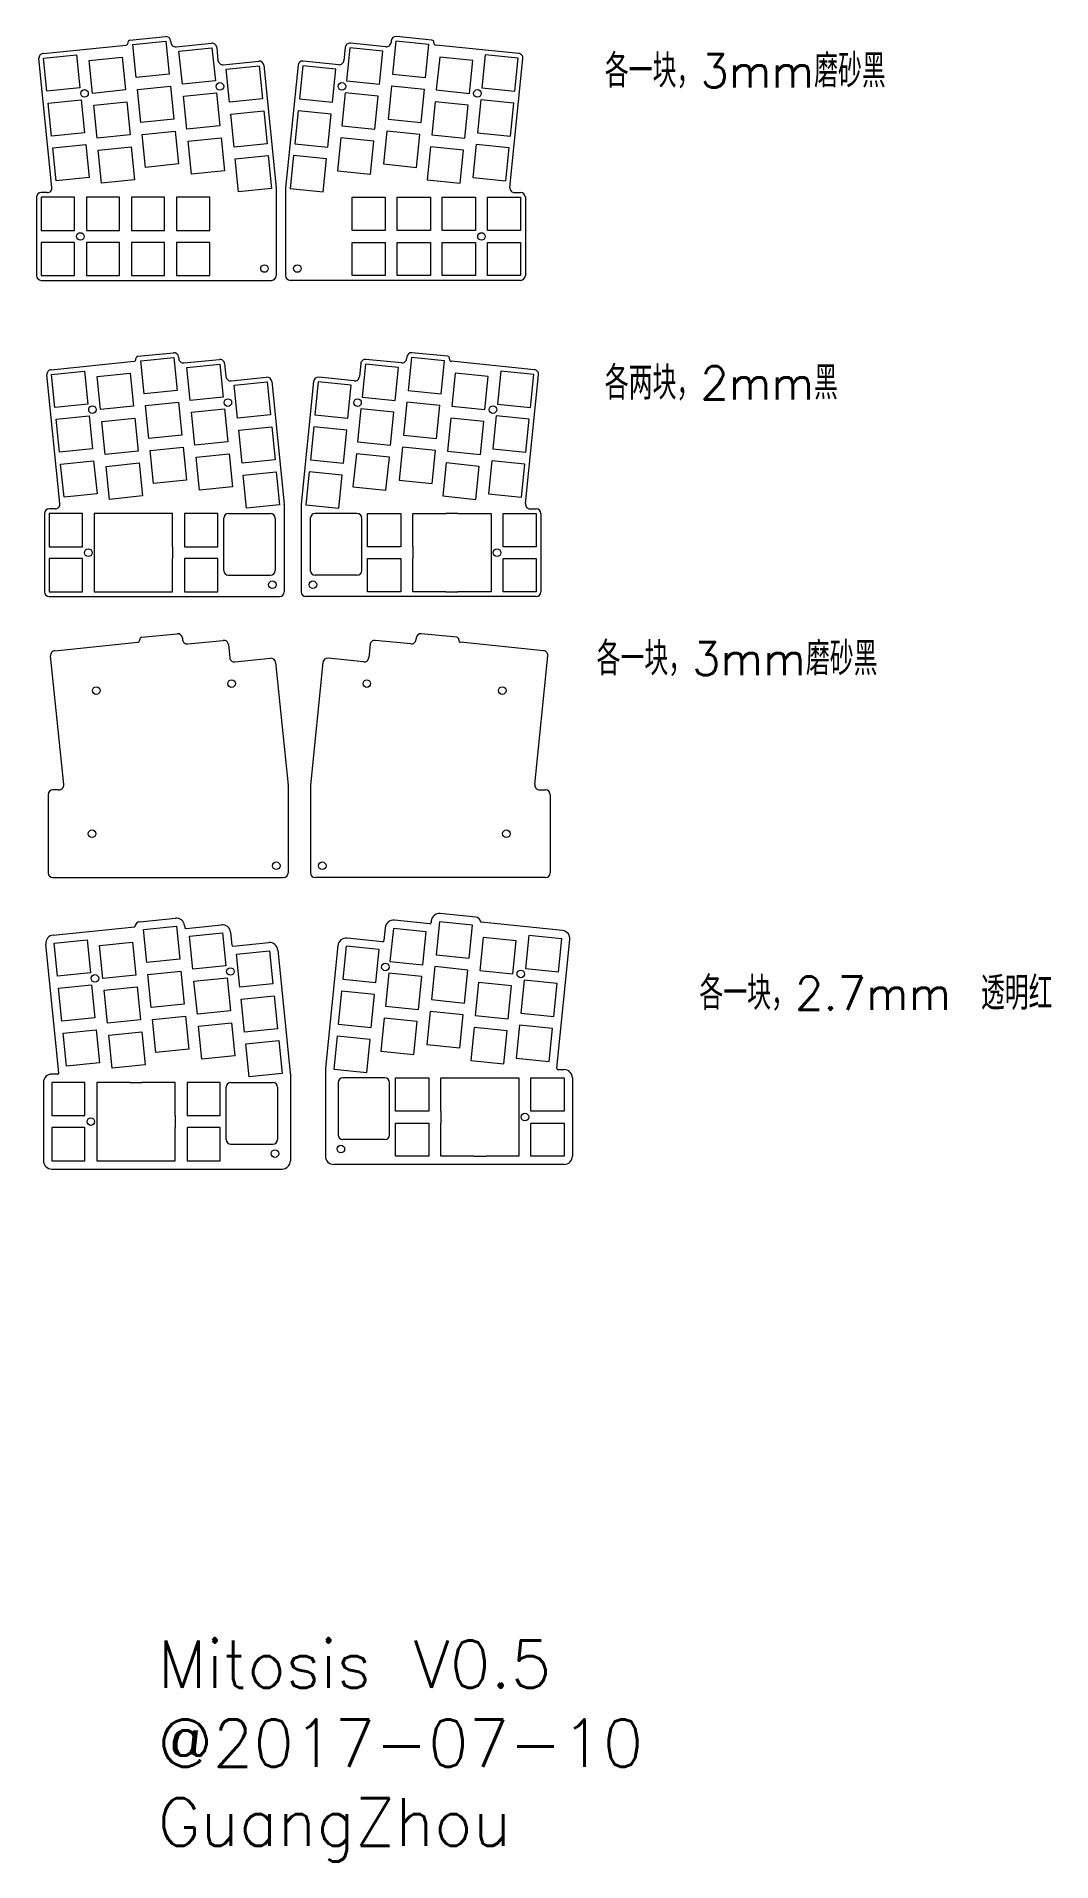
# Model space of a CAD drawing. Header units: inches. Extents: x 159 to 587, y -595 to 176.
import ezdxf

# ---------------------------------------------------------------- set-up
doc = ezdxf.new("R2010")
doc.units = ezdxf.units.IN
doc.header["$MEASUREMENT"] = 0
doc.layers.get('0').update_dxf_attribs({"lineweight": 18})
doc.layers.add('尺寸线层', color=3, linetype='Continuous', lineweight=18)
doc.styles.get("Standard").update_dxf_attribs({"font": 'txt.shx', "bigfont": 'gbcbig.shx'})

msp = doc.modelspace()

# ---------------------------------------------------------------- linework, layer by layer
at = {"color": 0}
for p, q in [((161.56, 168.4), (196.58, 171.95)), ((197.38, 172.94), (197.37, 173.05)), ((198.18, 174.03), (213.18, 175.56)), ((199.46, 172.16), (213.39, 173.58)), ((200.88, 158.23), (199.46, 172.16)), ((213.39, 173.58), (214.81, 159.65)), ((215.37, 173.77), (215.45, 173.01)), ((217.64, 171.22), (232.61, 172.74)), ((218.9, 169.35), (232.82, 170.76)), ((232.82, 170.76), (234.24, 156.84)), ((234.81, 170.96), (235.36, 165.46)), ((289.04, 170.96), (288.49, 165.46)), ((291.02, 170.76), (289.61, 156.84)), ((304.95, 169.35), (291.02, 170.76)), ((306.21, 171.22), (291.24, 172.74)), ((308.48, 173.77), (308.4, 173.01)), ((310.46, 173.58), (309.04, 159.65)), ((324.39, 172.16), (310.46, 173.58)), ((325.67, 174.03), (310.67, 175.56)), ((322.97, 158.23), (324.39, 172.16)), ((326.47, 172.94), (326.48, 173.05)), ((362.29, 168.4), (327.27, 171.95)), ((165.29, 111.88), (159.77, 166.21)), ((161.75, 166.42), (175.68, 167.83)), ((163.16, 152.49), (161.75, 166.42)), ((175.68, 167.83), (177.09, 153.9)), ((180.99, 165.5), (194.92, 166.91)), ((182.41, 151.57), (180.99, 165.5)), ((194.92, 166.91), (196.33, 152.99)), ((220.31, 155.42), (218.9, 169.35)), ((237.56, 163.67), (252.53, 165.19)), ((238.81, 161.8), (252.74, 163.21)), ((240.23, 147.87), (238.81, 161.8)), ((252.74, 163.21), (254.15, 149.29)), ((254.72, 163.41), (259.97, 111.68)), ((269.13, 163.41), (263.87, 111.68)), ((271.11, 163.21), (269.69, 149.29)), ((285.04, 161.8), (271.11, 163.21)), ((286.29, 163.67), (271.32, 165.19)), ((283.62, 147.87), (285.04, 161.8)), ((303.54, 155.42), (304.95, 169.35)), ((328.93, 166.91), (327.51, 152.99)), ((342.86, 165.5), (328.93, 166.91)), ((341.44, 151.57), (342.86, 165.5)), ((348.17, 167.83), (346.76, 153.9)), ((362.1, 166.42), (348.17, 167.83)), ((358.56, 111.88), (364.08, 166.21)), ((360.68, 152.49), (362.1, 166.42)), ((214.81, 159.65), (200.88, 158.23)), ((201.39, 153.21), (215.32, 154.63)), ((215.32, 154.63), (216.73, 140.7)), ((234.24, 156.84), (220.31, 155.42)), ((289.61, 156.84), (303.54, 155.42)), ((308.53, 154.63), (307.12, 140.7)), ((322.46, 153.21), (308.53, 154.63)), ((309.04, 159.65), (322.97, 158.23)), ((177.09, 153.9), (163.16, 152.49)), ((163.67, 147.46), (177.6, 148.88)), ((165.09, 133.54), (163.67, 147.46)), ((177.6, 148.88), (179.02, 134.95)), ((196.33, 152.99), (182.41, 151.57)), ((182.92, 146.55), (196.84, 147.96)), ((184.33, 132.62), (182.92, 146.55)), ((196.84, 147.96), (198.26, 134.03)), ((202.8, 139.28), (201.39, 153.21)), ((220.82, 150.4), (234.75, 151.81)), ((222.24, 136.47), (220.82, 150.4)), ((234.75, 151.81), (236.16, 137.88)), ((254.15, 149.29), (240.23, 147.87)), ((269.69, 149.29), (283.62, 147.87)), ((289.1, 151.81), (287.69, 137.88)), ((303.03, 150.4), (289.1, 151.81)), ((301.61, 136.47), (303.03, 150.4)), ((321.05, 139.28), (322.46, 153.21)), ((327, 147.96), (325.59, 134.03)), ((340.93, 146.55), (327, 147.96)), ((327.51, 152.99), (341.44, 151.57)), ((339.52, 132.62), (340.93, 146.55)), ((346.25, 148.88), (344.83, 134.95)), ((360.17, 147.46), (346.25, 148.88)), ((346.76, 153.9), (360.68, 152.49)), ((358.76, 133.54), (360.17, 147.46)), ((216.73, 140.7), (202.8, 139.28)), ((240.74, 142.85), (254.66, 144.26)), ((242.15, 128.92), (240.74, 142.85)), ((254.66, 144.26), (256.08, 130.33)), ((269.18, 144.26), (267.77, 130.33)), ((283.11, 142.85), (269.18, 144.26)), ((281.7, 128.92), (283.11, 142.85)), ((307.12, 140.7), (321.05, 139.28)), ((179.02, 134.95), (165.09, 133.54)), ((198.26, 134.03), (184.33, 132.62)), ((203.31, 134.26), (217.24, 135.67)), ((204.73, 120.33), (203.31, 134.26)), ((217.24, 135.67), (218.66, 121.75)), ((236.16, 137.88), (222.24, 136.47)), ((222.75, 131.45), (236.67, 132.86)), ((224.16, 117.52), (222.75, 131.45)), ((236.67, 132.86), (238.09, 118.93)), ((287.18, 132.86), (285.76, 118.93)), ((301.1, 131.45), (287.18, 132.86)), ((287.69, 137.88), (301.61, 136.47)), ((299.69, 117.52), (301.1, 131.45)), ((306.61, 135.67), (305.19, 121.75)), ((320.54, 134.26), (306.61, 135.67)), ((319.12, 120.33), (320.54, 134.26)), ((325.59, 134.03), (339.52, 132.62)), ((344.83, 134.95), (358.76, 133.54)), ((165.6, 128.51), (179.53, 129.93)), ((167.01, 114.58), (165.6, 128.51)), ((179.53, 129.93), (180.94, 116)), ((184.84, 127.59), (198.77, 129.01)), ((186.26, 113.67), (184.84, 127.59)), ((198.77, 129.01), (200.18, 115.08)), ((256.08, 130.33), (242.15, 128.92)), ((242.66, 123.89), (256.59, 125.31)), ((244.08, 109.97), (242.66, 123.89)), ((256.59, 125.31), (258, 111.38)), ((267.26, 125.31), (265.84, 111.38)), ((281.19, 123.89), (267.26, 125.31)), ((267.77, 130.33), (281.7, 128.92)), ((279.77, 109.97), (281.19, 123.89)), ((325.08, 129.01), (323.66, 115.08)), ((339.01, 127.59), (325.08, 129.01)), ((337.59, 113.67), (339.01, 127.59)), ((344.32, 129.93), (342.91, 116)), ((358.25, 128.51), (344.32, 129.93)), ((356.83, 114.58), (358.25, 128.51)), ((180.94, 116), (167.01, 114.58)), ((218.66, 121.75), (204.73, 120.33)), ((238.09, 118.93), (224.16, 117.52)), ((285.76, 118.93), (299.69, 117.52)), ((305.19, 121.75), (319.12, 120.33)), ((342.91, 116), (356.83, 114.58)), ((163.3, 109.68), (160.76, 109.68)), ((200.18, 115.08), (186.26, 113.67)), ((258, 111.38), (244.08, 109.97)), ((265.84, 111.38), (279.77, 109.97)), ((323.66, 115.08), (337.59, 113.67)), ((360.55, 109.68), (363.09, 109.68)), ((158.76, 107.68), (158.76, 74.63)), ((174.75, 107.68), (160.75, 107.68)), ((160.75, 107.68), (160.75, 93.68)), ((174.75, 93.68), (174.75, 107.68)), ((193.8, 107.68), (179.8, 107.68)), ((179.8, 107.68), (179.8, 93.68)), ((193.8, 93.68), (193.8, 107.68)), ((212.85, 107.68), (198.85, 107.68)), ((198.85, 107.68), (198.85, 93.68)), ((212.85, 93.68), (212.85, 107.68)), ((231.9, 107.68), (217.9, 107.68)), ((217.9, 107.68), (217.9, 93.68)), ((231.9, 93.68), (231.9, 107.68)), ((291.94, 107.68), (305.94, 107.68)), ((291.94, 93.68), (291.94, 107.68)), ((305.94, 107.68), (305.94, 93.68)), ((310.99, 107.68), (324.99, 107.68)), ((310.99, 93.68), (310.99, 107.68)), ((324.99, 107.68), (324.99, 93.68)), ((330.04, 107.68), (344.04, 107.68)), ((330.04, 93.68), (330.04, 107.68)), ((344.04, 107.68), (344.04, 93.68)), ((349.09, 107.68), (363.09, 107.68)), ((349.09, 93.68), (349.09, 107.68)), ((363.09, 107.68), (363.09, 93.68)), ((365.09, 107.68), (365.09, 74.63)), ((160.75, 93.68), (174.75, 93.68)), ((179.8, 93.68), (193.8, 93.68)), ((198.85, 93.68), (212.85, 93.68)), ((217.9, 93.68), (231.9, 93.68)), ((305.94, 93.68), (291.94, 93.68)), ((324.99, 93.68), (310.99, 93.68)), ((344.04, 93.68), (330.04, 93.68)), ((363.09, 93.68), (349.09, 93.68)), ((174.75, 88.63), (160.75, 88.63)), ((160.75, 88.63), (160.75, 74.63)), ((174.75, 74.63), (174.75, 88.63)), ((193.8, 88.63), (179.8, 88.63)), ((179.8, 88.63), (179.8, 74.63)), ((193.8, 74.63), (193.8, 88.63)), ((212.85, 88.63), (198.85, 88.63)), ((198.85, 88.63), (198.85, 74.63)), ((212.85, 74.63), (212.85, 88.63)), ((231.9, 88.63), (217.9, 88.63)), ((217.9, 88.63), (217.9, 74.63)), ((231.9, 74.63), (231.9, 88.63)), ((291.94, 88.63), (305.94, 88.63)), ((291.94, 74.63), (291.94, 88.63)), ((305.94, 88.63), (305.94, 74.63)), ((310.99, 88.63), (324.99, 88.63)), ((310.99, 74.63), (310.99, 88.63)), ((324.99, 88.63), (324.99, 74.63)), ((330.04, 88.63), (344.04, 88.63)), ((330.04, 74.63), (330.04, 88.63)), ((344.04, 88.63), (344.04, 74.63)), ((349.09, 88.63), (363.09, 88.63)), ((349.09, 74.63), (349.09, 88.63)), ((363.09, 88.63), (363.09, 74.63)), ((160.75, 74.63), (174.75, 74.63)), ((160.76, 72.63), (257.98, 72.63)), ((179.8, 74.63), (193.8, 74.63)), ((198.85, 74.63), (212.85, 74.63)), ((217.9, 74.63), (231.9, 74.63)), ((363.09, 72.63), (265.86, 72.63)), ((305.94, 74.63), (291.94, 74.63)), ((324.99, 74.63), (310.99, 74.63)), ((344.04, 74.63), (330.04, 74.63)), ((363.09, 74.63), (349.09, 74.63)), ((200.74, 39.47), (200.73, 39.58)), ((201.53, 40.57), (216.53, 42.09)), ((202.82, 38.7), (216.74, 40.11)), ((204.23, 24.77), (202.82, 38.7)), ((216.74, 40.11), (218.16, 26.18)), ((218.72, 40.3), (218.8, 39.54)), ((220.99, 37.76), (235.97, 39.28)), ((312.78, 37.76), (297.81, 39.28)), ((315.05, 40.3), (314.98, 39.54)), ((317.03, 40.11), (315.62, 26.18)), ((330.96, 38.7), (317.03, 40.11)), ((332.25, 40.57), (317.24, 42.09)), ((329.55, 24.77), (330.96, 38.7)), ((333.04, 39.47), (333.05, 39.58)), ((168.64, -21.59), (163.12, 32.74)), ((164.91, 34.93), (199.93, 38.49)), ((165.1, 32.95), (179.03, 34.37)), ((166.52, 19.02), (165.1, 32.95)), ((179.03, 34.37), (180.45, 20.44)), ((184.34, 32.03), (198.27, 33.45)), ((185.76, 18.1), (184.34, 32.03)), ((198.27, 33.45), (199.69, 19.52)), ((222.25, 35.88), (236.18, 37.3)), ((223.66, 21.95), (222.25, 35.88)), ((236.18, 37.3), (237.59, 23.37)), ((238.16, 37.49), (238.72, 31.99)), ((240.91, 30.21), (255.88, 31.73)), ((292.87, 30.21), (277.9, 31.73)), ((295.62, 37.49), (295.06, 31.99)), ((297.6, 37.3), (296.18, 23.37)), ((311.53, 35.88), (297.6, 37.3)), ((310.11, 21.95), (311.53, 35.88)), ((368.87, 34.93), (333.84, 38.49)), ((335.5, 33.45), (334.09, 19.52)), ((349.43, 32.03), (335.5, 33.45)), ((348.02, 18.1), (349.43, 32.03)), ((354.74, 34.37), (353.33, 20.44)), ((368.67, 32.95), (354.74, 34.37)), ((365.13, -21.59), (370.65, 32.74)), ((367.26, 19.02), (368.67, 32.95)), ((218.16, 26.18), (204.23, 24.77)), ((237.59, 23.37), (223.66, 21.95)), ((242.16, 28.33), (256.09, 29.75)), ((243.58, 14.4), (242.16, 28.33)), ((256.09, 29.75), (257.51, 15.82)), ((258.07, 29.94), (263.33, -21.78)), ((275.7, 29.94), (270.45, -21.78)), ((277.68, 29.75), (276.27, 15.82)), ((291.61, 28.33), (277.68, 29.75)), ((290.2, 14.4), (291.61, 28.33)), ((296.18, 23.37), (310.11, 21.95)), ((315.62, 26.18), (329.55, 24.77)), ((180.45, 20.44), (166.52, 19.02)), ((167.03, 14), (180.96, 15.41)), ((180.96, 15.41), (182.37, 1.49)), ((199.69, 19.52), (185.76, 18.1)), ((204.74, 19.74), (218.67, 21.16)), ((206.16, 5.82), (204.74, 19.74)), ((218.67, 21.16), (220.08, 7.23)), ((224.17, 16.93), (238.1, 18.35)), ((225.59, 3), (224.17, 16.93)), ((238.1, 18.35), (239.52, 4.42)), ((257.51, 15.82), (243.58, 14.4)), ((276.27, 15.82), (290.2, 14.4)), ((295.67, 18.35), (294.26, 4.42)), ((309.6, 16.93), (295.67, 18.35)), ((308.19, 3), (309.6, 16.93)), ((315.11, 21.16), (313.69, 7.23)), ((329.04, 19.74), (315.11, 21.16)), ((327.62, 5.82), (329.04, 19.74)), ((334.09, 19.52), (348.02, 18.1)), ((352.82, 15.41), (351.41, 1.49)), ((366.75, 14), (352.82, 15.41)), ((353.33, 20.44), (367.26, 19.02)), ((168.44, 0.07), (167.03, 14)), ((186.27, 13.08), (200.2, 14.5)), ((187.68, -0.85), (186.27, 13.08)), ((200.2, 14.5), (201.61, 0.57)), ((244.09, 9.38), (258.02, 10.8)), ((245.5, -4.55), (244.09, 9.38)), ((258.02, 10.8), (259.43, -3.13)), ((275.76, 10.8), (274.34, -3.13)), ((289.69, 9.38), (275.76, 10.8)), ((288.27, -4.55), (289.69, 9.38)), ((333.58, 14.5), (332.16, 0.57)), ((347.51, 13.08), (333.58, 14.5)), ((346.09, -0.85), (347.51, 13.08)), ((365.33, 0.07), (366.75, 14)), ((182.37, 1.49), (168.44, 0.07)), ((201.61, 0.57), (187.68, -0.85)), ((220.08, 7.23), (206.16, 5.82)), ((206.67, 0.79), (220.6, 2.21)), ((208.08, -13.14), (206.67, 0.79)), ((220.6, 2.21), (222.01, -11.72)), ((239.52, 4.42), (225.59, 3)), ((294.26, 4.42), (308.19, 3)), ((313.18, 2.21), (311.77, -11.72)), ((327.11, 0.79), (313.18, 2.21)), ((313.69, 7.23), (327.62, 5.82)), ((325.7, -13.14), (327.11, 0.79)), ((332.16, 0.57), (346.09, -0.85)), ((351.41, 1.49), (365.33, 0.07)), ((168.95, -4.95), (182.88, -3.54)), ((170.37, -18.88), (168.95, -4.95)), ((182.88, -3.54), (184.3, -17.47)), ((188.19, -5.87), (202.12, -4.46)), ((189.61, -19.8), (188.19, -5.87)), ((202.12, -4.46), (203.54, -18.38)), ((226.1, -2.02), (240.03, -0.61)), ((227.51, -15.95), (226.1, -2.02)), ((240.03, -0.61), (241.44, -14.54)), ((259.43, -3.13), (245.5, -4.55)), ((274.34, -3.13), (288.27, -4.55)), ((293.75, -0.61), (292.33, -14.54)), ((307.68, -2.02), (293.75, -0.61)), ((306.26, -15.95), (307.68, -2.02)), ((331.65, -4.46), (330.24, -18.38)), ((345.58, -5.87), (331.65, -4.46)), ((344.17, -19.8), (345.58, -5.87)), ((350.9, -3.54), (349.48, -17.47)), ((364.82, -4.95), (350.9, -3.54)), ((363.41, -18.88), (364.82, -4.95)), ((222.01, -11.72), (208.08, -13.14)), ((241.44, -14.54), (227.51, -15.95)), ((246.01, -9.57), (259.94, -8.16)), ((247.43, -23.5), (246.01, -9.57)), ((259.94, -8.16), (261.36, -22.09)), ((273.83, -8.16), (272.42, -22.09)), ((287.76, -9.57), (273.83, -8.16)), ((286.35, -23.5), (287.76, -9.57)), ((292.33, -14.54), (306.26, -15.95)), ((311.77, -11.72), (325.7, -13.14)), ((184.3, -17.47), (170.37, -18.88)), ((203.54, -18.38), (189.61, -19.8)), ((261.36, -22.09), (247.43, -23.5)), ((272.42, -22.09), (286.35, -23.5)), ((330.24, -18.38), (344.17, -19.8)), ((349.48, -17.47), (363.41, -18.88)), ((162.11, -25.79), (162.11, -58.84)), ((166.65, -23.79), (164.11, -23.79)), ((178.11, -25.79), (164.11, -25.79)), ((164.11, -25.79), (164.11, -39.79)), ((178.11, -39.79), (178.11, -25.79)), ((197.16, -25.79), (183.16, -25.79)), ((183.16, -25.79), (183.16, -39.79)), ((216.21, -25.79), (202.21, -25.79)), ((216.21, -39.79), (216.21, -25.79)), ((235.26, -25.79), (221.26, -25.79)), ((221.26, -25.79), (221.26, -39.79)), ((235.26, -39.79), (235.26, -25.79)), ((237.76, -49.84), (237.76, -27.79)), ((296.02, -49.84), (296.02, -27.79)), ((298.52, -25.79), (312.52, -25.79)), ((298.52, -39.79), (298.52, -25.79)), ((312.52, -25.79), (312.52, -39.79)), ((317.57, -25.79), (331.57, -25.79)), ((317.57, -39.79), (317.57, -25.79)), ((336.62, -25.79), (350.62, -25.79)), ((350.62, -25.79), (350.62, -39.79)), ((355.67, -25.79), (369.67, -25.79)), ((355.67, -39.79), (355.67, -25.79)), ((367.12, -23.79), (369.66, -23.79)), ((369.67, -25.79), (369.67, -39.79)), ((371.66, -25.79), (371.66, -58.84)), ((164.11, -39.79), (178.11, -39.79)), ((178.11, -44.84), (164.11, -44.84)), ((164.11, -44.84), (164.11, -58.84)), ((178.11, -58.84), (178.11, -44.84)), ((183.16, -44.84), (183.16, -58.84)), ((216.21, -58.84), (216.21, -44.84)), ((221.26, -39.79), (235.26, -39.79)), ((235.26, -44.84), (221.26, -44.84)), ((221.26, -44.84), (221.26, -58.84)), ((235.26, -58.84), (235.26, -44.84)), ((312.52, -39.79), (298.52, -39.79)), ((298.52, -44.84), (312.52, -44.84)), ((298.52, -58.84), (298.52, -44.84)), ((312.52, -44.84), (312.52, -58.84)), ((317.57, -58.84), (317.57, -44.84)), ((350.62, -44.84), (350.62, -58.84)), ((369.67, -39.79), (355.67, -39.79)), ((355.67, -44.84), (369.67, -44.84)), ((355.67, -58.84), (355.67, -44.84)), ((369.67, -44.84), (369.67, -58.84)), ((164.11, -58.84), (178.11, -58.84)), ((164.11, -60.84), (261.34, -60.84)), ((183.16, -58.84), (197.16, -58.84)), ((202.21, -58.84), (216.21, -58.84)), ((221.26, -58.84), (235.26, -58.84)), ((369.66, -60.84), (272.44, -60.84)), ((312.52, -58.84), (298.52, -58.84)), ((331.57, -58.84), (317.57, -58.84)), ((350.62, -58.84), (336.62, -58.84)), ((369.67, -58.84), (355.67, -58.84)), ((203.12, -78.04), (218.12, -76.52)), ((336.18, -78.04), (321.17, -76.52)), ((166.5, -83.68), (201.52, -80.12)), ((202.32, -79.14), (202.31, -79.03)), ((220.31, -78.31), (220.39, -79.07)), ((222.58, -80.86), (237.55, -79.33)), ((239.75, -81.12), (240.3, -86.62)), ((299.55, -81.12), (298.99, -86.62)), ((316.71, -80.86), (301.74, -79.33)), ((318.98, -78.31), (318.9, -79.07)), ((336.97, -79.14), (336.98, -79.03)), ((372.79, -83.68), (337.77, -80.12)), ((170.23, -140.2), (164.71, -85.87)), ((242.5, -88.41), (257.47, -86.88)), ((259.66, -88.67), (264.92, -140.39)), ((279.63, -88.67), (274.38, -140.39)), ((296.8, -88.41), (281.83, -86.88)), ((369.06, -140.2), (374.58, -85.87)), ((163.7, -144.4), (163.7, -177.45)), ((168.24, -142.4), (165.7, -142.4)), ((371.05, -142.4), (373.59, -142.4)), ((375.59, -144.4), (375.59, -177.45)), ((165.7, -179.45), (262.93, -179.45)), ((373.59, -179.45), (276.37, -179.45)), ((165.82, -203.71), (200.22, -200.22)), ((202.43, -198.07), (217.43, -196.55)), ((203.87, -201.43), (217.8, -200.02)), ((217.8, -200.02), (219.22, -213.94)), ((221.26, -199.68), (221.34, -200.44)), ((221.89, -200.89), (236.81, -199.37)), ((324.71, -198.97), (309.79, -197.46)), ((325.34, -197.77), (325.26, -198.53)), ((328.8, -198.1), (327.38, -212.03)), ((342.73, -199.52), (328.8, -198.1)), ((344.17, -196.16), (329.17, -194.64)), ((341.31, -213.44), (342.73, -199.52)), ((380.78, -201.79), (346.38, -198.3)), ((168.21, -261.87), (162.69, -207.54)), ((166.16, -207.17), (180.09, -205.76)), ((167.58, -221.1), (166.16, -207.17)), ((180.09, -205.76), (181.5, -219.69)), ((185.4, -208.09), (199.33, -206.68)), ((199.33, -206.68), (200.75, -220.61)), ((205.29, -215.36), (203.87, -201.43)), ((223.31, -204.24), (237.24, -202.83)), ((224.72, -218.17), (223.31, -204.24)), ((237.24, -202.83), (238.65, -216.76)), ((240.7, -202.54), (241.26, -207.99)), ((241.8, -208.44), (256.78, -206.92)), ((304.8, -206.52), (289.82, -205)), ((305.9, -200.63), (305.34, -206.08)), ((309.37, -200.91), (307.95, -214.84)), ((323.29, -202.33), (309.37, -200.91)), ((321.88, -216.26), (323.29, -202.33)), ((347.27, -204.76), (345.86, -218.69)), ((361.2, -206.18), (347.27, -204.76)), ((359.78, -220.11), (361.2, -206.18)), ((366.51, -203.85), (365.1, -217.77)), ((380.44, -205.26), (366.51, -203.85)), ((378.39, -259.95), (383.91, -205.63)), ((379.02, -219.19), (380.44, -205.26)), ((186.82, -222.02), (185.4, -208.09)), ((219.22, -213.94), (205.29, -215.36)), ((243.22, -211.79), (257.15, -210.38)), ((244.64, -225.72), (243.22, -211.79)), ((257.15, -210.38), (258.57, -224.31)), ((260.61, -210.04), (265.87, -261.83)), ((285.99, -208.13), (280.73, -259.92)), ((289.45, -208.46), (288.04, -222.39)), ((303.38, -209.88), (289.45, -208.46)), ((301.96, -223.81), (303.38, -209.88)), ((307.95, -214.84), (321.88, -216.26)), ((327.38, -212.03), (341.31, -213.44)), ((181.5, -219.69), (167.58, -221.1)), ((200.75, -220.61), (186.82, -222.02)), ((205.8, -220.38), (219.73, -218.97)), ((207.21, -234.31), (205.8, -220.38)), ((219.73, -218.97), (221.14, -232.9)), ((238.65, -216.76), (224.72, -218.17)), ((225.23, -223.2), (239.16, -221.78)), ((226.65, -237.12), (225.23, -223.2)), ((239.16, -221.78), (240.58, -235.71)), ((288.04, -222.39), (301.96, -223.81)), ((307.44, -219.87), (306.03, -233.8)), ((321.37, -221.28), (307.44, -219.87)), ((319.95, -235.21), (321.37, -221.28)), ((326.87, -217.05), (325.46, -230.98)), ((340.8, -218.47), (326.87, -217.05)), ((339.39, -232.4), (340.8, -218.47)), ((345.86, -218.69), (359.78, -220.11)), ((364.59, -222.8), (363.17, -236.73)), ((378.51, -224.21), (364.59, -222.8)), ((365.1, -217.77), (379.02, -219.19)), ((168.09, -226.13), (182.01, -224.71)), ((169.5, -240.06), (168.09, -226.13)), ((182.01, -224.71), (183.43, -238.64)), ((187.33, -227.04), (201.26, -225.63)), ((188.74, -240.97), (187.33, -227.04)), ((201.26, -225.63), (202.67, -239.56)), ((258.57, -224.31), (244.64, -225.72)), ((245.15, -230.75), (259.08, -229.33)), ((246.56, -244.68), (245.15, -230.75)), ((259.08, -229.33), (260.49, -243.26)), ((287.53, -227.42), (286.11, -241.35)), ((301.45, -228.83), (287.53, -227.42)), ((300.04, -242.76), (301.45, -228.83)), ((325.46, -230.98), (339.39, -232.4)), ((345.35, -223.72), (343.93, -237.65)), ((359.27, -225.13), (345.35, -223.72)), ((357.86, -239.06), (359.27, -225.13)), ((377.1, -238.14), (378.51, -224.21)), ((183.43, -238.64), (169.5, -240.06)), ((221.14, -232.9), (207.21, -234.31)), ((207.72, -239.34), (221.65, -237.92)), ((221.65, -237.92), (223.07, -251.85)), ((240.58, -235.71), (226.65, -237.12)), ((306.03, -233.8), (319.95, -235.21)), ((324.95, -236.01), (323.53, -249.93)), ((338.88, -237.42), (324.95, -236.01)), ((337.46, -251.35), (338.88, -237.42)), ((343.93, -237.65), (357.86, -239.06)), ((363.17, -236.73), (377.1, -238.14)), ((170.01, -245.08), (183.94, -243.67)), ((171.43, -259.01), (170.01, -245.08)), ((183.94, -243.67), (185.35, -257.59)), ((202.67, -239.56), (188.74, -240.97)), ((189.25, -246), (203.18, -244.58)), ((190.67, -259.93), (189.25, -246)), ((203.18, -244.58), (204.6, -258.51)), ((209.14, -253.26), (207.72, -239.34)), ((227.16, -242.15), (241.09, -240.73)), ((228.57, -256.08), (227.16, -242.15)), ((241.09, -240.73), (242.5, -254.66)), ((260.49, -243.26), (246.56, -244.68)), ((285.6, -246.37), (284.19, -260.3)), ((299.53, -247.79), (285.6, -246.37)), ((286.11, -241.35), (300.04, -242.76)), ((305.52, -238.82), (304.1, -252.75)), ((319.44, -240.23), (305.52, -238.82)), ((318.03, -254.16), (319.44, -240.23)), ((343.42, -242.67), (342.01, -256.6)), ((357.35, -244.08), (343.42, -242.67)), ((355.93, -258.01), (357.35, -244.08)), ((362.66, -241.75), (361.25, -255.68)), ((376.59, -243.17), (362.66, -241.75)), ((375.17, -257.09), (376.59, -243.17)), ((223.07, -251.85), (209.14, -253.26)), ((247.07, -249.7), (261, -248.28)), ((248.49, -263.63), (247.07, -249.7)), ((261, -248.28), (262.42, -262.21)), ((298.11, -261.71), (299.53, -247.79)), ((304.1, -252.75), (318.03, -254.16)), ((323.53, -249.93), (337.46, -251.35)), ((185.35, -257.59), (171.43, -259.01)), ((204.6, -258.51), (190.67, -259.93)), ((242.5, -254.66), (228.57, -256.08)), ((284.19, -260.3), (298.11, -261.71)), ((342.01, -256.6), (355.93, -258.01)), ((361.25, -255.68), (375.17, -257.09)), ((378.89, -260.5), (381.43, -260.5)), ((161.67, -265.92), (161.67, -298.97)), ((167.72, -262.42), (165.17, -262.42)), ((179.17, -265.92), (165.17, -265.92)), ((165.17, -265.92), (165.17, -279.92)), ((179.17, -279.92), (179.17, -265.92)), ((198.22, -265.92), (184.22, -265.92)), ((184.22, -265.92), (184.22, -279.92)), ((217.27, -265.92), (203.27, -265.92)), ((217.27, -279.92), (217.27, -265.92)), ((236.32, -265.92), (222.32, -265.92)), ((222.32, -265.92), (222.32, -279.92)), ((236.32, -279.92), (236.32, -265.92)), ((238.82, -289.97), (238.82, -267.92)), ((262.42, -262.21), (248.49, -263.63)), ((307.79, -288.05), (307.79, -266)), ((310.29, -264), (324.28, -264)), ((310.29, -278), (310.29, -264)), ((324.28, -264), (324.28, -278)), ((329.34, -264), (343.33, -264)), ((329.34, -278), (329.34, -264)), ((348.39, -264), (362.38, -264)), ((362.38, -264), (362.38, -278)), ((367.44, -264), (381.43, -264)), ((367.44, -278), (367.44, -264)), ((381.43, -264), (381.43, -278)), ((384.93, -264), (384.93, -297.05)), ((165.17, -279.92), (179.17, -279.92)), ((179.17, -284.97), (165.17, -284.97)), ((165.17, -284.97), (165.17, -298.97)), ((179.17, -298.97), (179.17, -284.97)), ((184.22, -284.97), (184.22, -298.97)), ((217.27, -298.97), (217.27, -284.97)), ((222.32, -279.92), (236.32, -279.92)), ((236.32, -284.97), (222.32, -284.97)), ((222.32, -284.97), (222.32, -298.97)), ((236.32, -298.97), (236.32, -284.97)), ((324.28, -278), (310.29, -278)), ((310.29, -283.05), (324.28, -283.05)), ((310.29, -297.05), (310.29, -283.05)), ((324.28, -283.05), (324.28, -297.05)), ((329.34, -297.05), (329.34, -283.05)), ((362.38, -283.05), (362.38, -297.05)), ((381.43, -278), (367.44, -278)), ((367.44, -283.05), (381.43, -283.05)), ((367.44, -297.05), (367.44, -283.05)), ((381.43, -283.05), (381.43, -297.05)), ((165.17, -298.97), (179.17, -298.97)), ((184.22, -298.97), (198.22, -298.97)), ((203.27, -298.97), (217.27, -298.97)), ((222.32, -298.97), (236.32, -298.97)), ((324.28, -297.05), (310.29, -297.05)), ((343.33, -297.05), (329.34, -297.05)), ((362.38, -297.05), (348.39, -297.05)), ((381.43, -297.05), (367.44, -297.05)), ((165.17, -302.47), (262.39, -302.47)), ((381.43, -300.55), (284.21, -300.55))]:
    msp.add_line(p, q, dxfattribs=at)
for p, q in [((259.98, 111.48), (259.98, 74.63)), ((263.86, 111.48), (263.86, 74.63)), ((263.34, -21.99), (263.34, -58.84)), ((270.44, -21.99), (270.44, -58.84)), ((202.21, -25.79), (197.16, -25.79)), ((239.76, -25.79), (257.46, -25.79)), ((259.46, -27.79), (259.46, -49.84)), ((274.32, -27.79), (274.32, -49.84)), ((294.02, -25.79), (276.32, -25.79)), ((336.62, -25.79), (331.57, -25.79)), ((183.16, -39.79), (183.16, -44.84)), ((216.21, -39.79), (216.21, -44.84)), ((317.57, -39.79), (317.57, -44.84)), ((350.62, -39.79), (350.62, -44.84)), ((239.76, -51.84), (257.46, -51.84)), ((294.02, -51.84), (276.32, -51.84)), ((197.16, -58.84), (202.21, -58.84)), ((331.57, -58.84), (336.62, -58.84)), ((264.93, -140.6), (264.93, -177.45)), ((274.37, -140.6), (274.37, -177.45)), ((280.71, -260.27), (280.71, -297.05)), ((198.22, -265.92), (203.27, -265.92)), ((240.82, -265.92), (258.52, -265.92)), ((260.52, -267.92), (260.52, -289.97)), ((265.89, -262.19), (265.89, -298.97)), ((286.09, -266), (286.09, -288.05)), ((305.79, -264), (288.09, -264)), ((343.33, -264), (348.39, -264)), ((184.22, -279.92), (184.22, -284.97)), ((217.27, -279.92), (217.27, -284.97)), ((329.34, -278), (329.34, -283.05)), ((362.38, -278), (362.38, -283.05)), ((240.82, -291.97), (258.52, -291.97)), ((305.79, -290.05), (288.09, -290.05)), ((198.22, -298.97), (203.27, -298.97)), ((343.33, -297.05), (348.39, -297.05))]:
    msp.add_line(p, q)
for centre in [(236.17, 154.49), (287.68, 154.49), (179.02, 151.56), (344.83, 151.56), (177.28, 91.15), (346.57, 91.15), (254.98, 77.63), (268.86, 77.63), (182.38, 18.1), (239.52, 21.03), (294.25, 21.03), (351.4, 18.1), (180.63, -42.31), (353.14, -42.31), (258.34, -55.84), (275.44, -55.84), (183.96, -100.51), (241.11, -97.58), (298.18, -97.58), (355.33, -100.51), (182.22, -160.93), (357.07, -160.93), (259.93, -174.45), (279.37, -174.45), (306.02, -217.18), (183.43, -222.03), (240.58, -219.1), (363.17, -220.12), (181.69, -282.44), (364.91, -280.53), (287.21, -294.05), (259.39, -295.97)]:
    msp.add_circle(centre, 1.6)
for centre, radius, start, end in [((196.49, 172.85), 0.9, 275.7966, 5.80181), ((198.27, 173.14), 0.9, 95.79693, 185.80181), ((213.38, 173.57), 2, 5.801, 95.79693), ((217.44, 173.21), 2, 185.801, 275.80104), ((232.82, 170.75), 2, 5.79611, 95.80104), ((291.03, 170.75), 2, 84.19896, 174.20389), ((306.41, 173.21), 2, 264.19896, 354.199), ((310.47, 173.57), 2, 84.20307, 174.199), ((325.58, 173.14), 0.9, 354.19819, 84.20307), ((327.36, 172.85), 0.9, 174.19819, 264.2034), ((161.76, 166.41), 2, 95.7966, 185.801), ((237.35, 165.66), 2, 185.79611, 275.80104), ((252.73, 163.2), 2, 5.8014, 95.80104), ((271.12, 163.2), 2, 84.19896, 174.1986), ((286.5, 165.66), 2, 264.19896, 354.20389), ((362.09, 166.41), 2, 354.199, 84.2034), ((160.76, 107.68), 2, 90, 180), ((163.3, 111.68), 2, 270, 5.801), ((257.98, 111.48), 2, 0, 5.8014), ((265.86, 111.48), 2, 174.1986, 180), ((360.55, 111.68), 2, 174.199, 270), ((363.09, 107.68), 2, 360, 90), ((160.76, 74.63), 2, 180, 270), ((257.98, 74.63), 2, 270, 0), ((265.86, 74.63), 2, 180, 270), ((363.09, 74.63), 2, 270, 360), ((199.84, 39.38), 0.9, 275.7966, 5.80181), ((201.62, 39.67), 0.9, 95.79693, 185.80181), ((216.73, 40.1), 2, 5.801, 95.79693), ((220.79, 39.74), 2, 185.801, 275.80104), ((236.17, 37.29), 2, 5.79611, 95.80104), ((297.61, 37.29), 2, 84.19896, 174.20389), ((312.99, 39.74), 2, 264.19896, 354.199), ((317.04, 40.1), 2, 84.20307, 174.199), ((332.16, 39.67), 0.9, 354.19819, 84.20307), ((333.94, 39.38), 0.9, 174.19819, 264.2034), ((165.11, 32.94), 2, 95.7966, 185.801), ((240.71, 32.19), 2, 185.79611, 275.80104), ((256.08, 29.74), 2, 5.8014, 95.80104), ((277.69, 29.74), 2, 84.19896, 174.1986), ((293.07, 32.19), 2, 264.19896, 354.20389), ((368.66, 32.94), 2, 354.199, 84.2034), ((166.65, -21.79), 2, 270, 5.801), ((261.34, -21.99), 2, 0, 5.8014), ((272.44, -21.99), 2, 174.1986, 180), ((367.12, -21.79), 2, 174.199, 270), ((164.11, -25.79), 2, 90, 180), ((239.76, -27.79), 2, 90, 180), ((257.46, -27.79), 2, 0, 90), ((276.32, -27.79), 2, 90, 180), ((294.02, -27.79), 2, 0, 90), ((369.66, -25.79), 2, 0, 90), ((239.76, -49.84), 2, 180, 270), ((257.46, -49.84), 2, 270, 0), ((276.32, -49.84), 2, 180, 270), ((294.02, -49.84), 2, 270, 0), ((164.11, -58.84), 2, 180, 270), ((261.34, -58.84), 2, 270, 0), ((272.44, -58.84), 2, 180, 270), ((369.66, -58.84), 2, 270, 360), ((218.32, -78.51), 2, 5.801, 95.79693), ((320.97, -78.51), 2, 84.20307, 174.199), ((166.7, -85.67), 2, 95.7966, 185.801), ((201.43, -79.23), 0.9, 275.7966, 5.80181), ((203.21, -78.94), 0.9, 95.79693, 185.80181), ((222.38, -78.87), 2, 185.801, 275.80104), ((237.76, -81.32), 2, 5.79611, 95.80104), ((301.54, -81.32), 2, 84.19896, 174.20389), ((316.91, -78.87), 2, 264.19896, 354.199), ((336.08, -78.94), 0.9, 354.19819, 84.20307), ((337.86, -79.23), 0.9, 174.19819, 264.2034), ((372.59, -85.67), 2, 354.199, 84.2034), ((242.29, -86.42), 2, 185.79611, 275.80104), ((257.67, -88.87), 2, 5.8014, 95.80104), ((281.62, -88.87), 2, 84.19896, 174.1986), ((297, -86.42), 2, 264.19896, 354.20389), ((165.7, -144.4), 2, 90, 180), ((168.24, -140.4), 2, 270, 5.801), ((262.93, -140.6), 2, 0, 5.8014), ((276.37, -140.6), 2, 174.1986, 180), ((371.05, -140.4), 2, 174.199, 270), ((373.59, -144.4), 2, 0, 90), ((165.7, -177.45), 2, 180, 270), ((262.93, -177.45), 2, 270, 0), ((276.37, -177.45), 2, 180, 270), ((373.59, -177.45), 2, 270, 360), ((200.21, -200.12), 0.1, 275.81723, 352.16137), ((202.68, -200.45), 2.39, 95.79693, 172.21442), ((217.78, -200.03), 3.5, 5.801, 95.79693), ((237.17, -202.9), 3.55, 5.79611, 95.80104), ((309.43, -200.99), 3.55, 84.19896, 174.20389), ((324.76, -198.48), 0.5, 264.19896, 354.199), ((328.82, -198.12), 3.5, 84.20307, 174.199), ((343.93, -198.54), 2.39, 7.78558, 84.20307), ((346.39, -198.2), 0.1, 187.83863, 264.18277), ((166.18, -207.19), 3.5, 95.7966, 185.801), ((221.84, -200.39), 0.5, 185.801, 275.80104), ((241.75, -207.94), 0.5, 185.79611, 275.80104), ((257.13, -210.4), 3.5, 5.8014, 95.80104), ((289.47, -208.48), 3.5, 84.19896, 174.1986), ((304.85, -206.03), 0.5, 264.19896, 354.20389), ((380.42, -205.28), 3.5, 354.199, 84.2034), ((167.72, -261.92), 0.5, 270, 5.801), ((262.39, -262.19), 3.5, 0, 5.8014), ((284.21, -260.27), 3.5, 174.1986, 180), ((378.89, -260), 0.5, 174.199, 270), ((381.43, -264), 3.5, 0, 90), ((165.17, -265.92), 3.5, 90, 180), ((240.82, -267.92), 2, 90, 180), ((258.52, -267.92), 2, 0, 90), ((288.09, -266), 2, 90, 180), ((305.79, -266), 2, 0, 90), ((240.82, -289.97), 2, 180, 270), ((258.52, -289.97), 2, 270, 0), ((288.09, -288.05), 2, 180, 270), ((305.79, -288.05), 2, 270, 0), ((165.17, -298.97), 3.5, 180, 270), ((262.39, -298.97), 3.5, 270, 0), ((284.21, -297.05), 3.5, 180, 270), ((381.43, -297.05), 3.5, 270, 360)]:
    msp.add_arc(centre, radius, start, end)

# ---------------------------------------------------------------- texts
at = {"layer": '尺寸线层', "attachment_point": 1}
for s, insert, char_height, width in [('各一块，3mm磨砂黑', (398.64, 168.06), 14, 613.0436), ('各两块，2mm黑', (398.6, 36.35), 14, 613.0436), ('各一块，3mm磨砂黑', (395.16, -80.03), 14, 613.0436), ('各一块，2.7mm 透明红', (438.54, -221.26), 14, 613.0436), ('Mitosis V0.5 @2017-07-10 GuangZhou', (209.98, -501.43), 20, 215.7143)]:
    msp.add_mtext(s, dxfattribs=dict(at, insert=insert, char_height=char_height, width=width))

doc.saveas('drawing.dxf')
